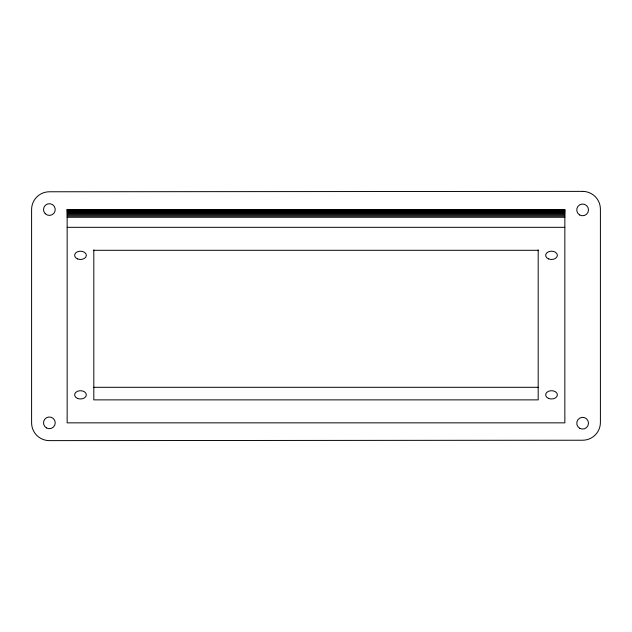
<?xml version="1.0" encoding="UTF-8"?>
<svg xmlns="http://www.w3.org/2000/svg" width="632" height="632" viewBox="0 0 632 632"><rect width="100%" height="100%" fill="white"/><g stroke="black" fill="none" stroke-linecap="round" stroke-linejoin="round"><path stroke-width="0.95" d="M67.15 209.627L564.85 209.548L564.85 422.848L67.15 422.848L67.15 209.548M67.15 209.856L564.85 209.856M67.15 210.227L564.85 210.227M67.15 210.74L564.85 210.74M67.15 211.388L564.85 211.388M67.15 212.155L564.85 212.155M67.15 213.023L564.85 213.023M67.15 213.995L564.85 213.995M67.15 215.038L564.85 215.038M67.15 216.136L564.85 216.136M67.15 217.274L564.85 217.274M67.15 227.323L564.85 227.323M93.812 250.304L538.188 250.304M93.812 387.305L538.188 387.305M538.188 249.885L538.188 399.874L93.812 399.874L93.812 249.885M582.625 191.377L49.375 191.773A17.775 17.775 0 0 0 31.6 209.548L31.6 422.848A17.775 17.775 0 0 0 49.375 440.623L582.625 440.228A17.775 17.775 0 0 0 600.4 422.453L600.4 209.153A17.775 17.775 0 0 0 584.948 191.528L582.625 191.377M45.227 213.695A5.87 5.87 0 0 0 55.039 211.064A5.87 5.87 0 0 0 47.858 203.883A5.87 5.87 0 0 0 45.227 213.695M46.444 427.927A5.862 5.862 0 0 0 55.237 422.848A5.862 5.862 0 0 0 46.444 417.768A5.862 5.862 0 0 0 46.444 427.927M579.694 428.283A5.862 5.862 0 0 0 588.487 423.203A5.862 5.862 0 0 0 579.694 418.123A5.862 5.862 0 0 0 579.694 428.283M579.694 214.983A5.87 5.862 0 0 0 588.495 209.903A5.87 5.862 0 0 0 579.694 204.823A5.87 5.862 0 0 0 579.694 214.983M77.546 398.437A5.862 4.147 0 0 0 86.347 394.842A5.862 4.147 0 0 0 77.546 391.255A5.862 4.147 0 0 0 77.546 398.437M548.584 398.437A5.862 4.147 0 0 0 557.385 394.842A5.862 4.147 0 0 0 548.584 391.255A5.862 4.147 0 0 0 548.584 398.437M548.584 258.923A5.862 4.147 0 0 0 557.385 255.328A5.862 4.147 0 0 0 548.584 251.741A5.862 4.147 0 0 0 548.584 258.923M77.546 258.923A5.862 4.147 0 0 0 86.347 255.328A5.862 4.147 0 0 0 77.546 251.741A5.862 4.147 0 0 0 77.546 258.923"/></g></svg>
